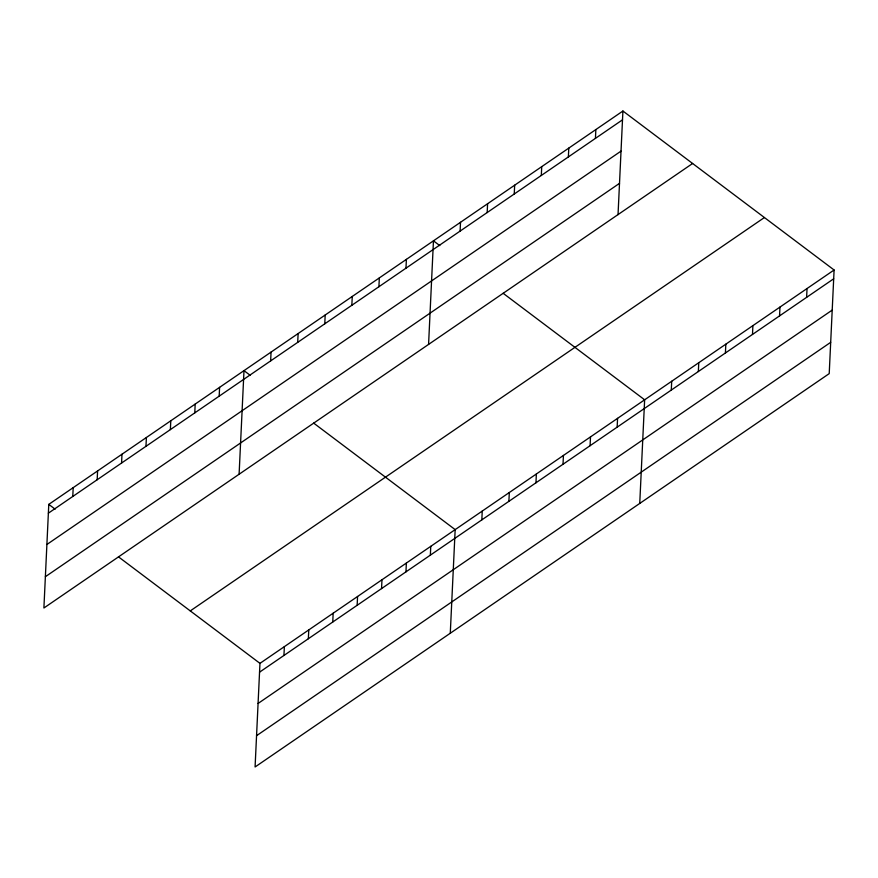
<?xml version="1.0" encoding="UTF-8"?>
<svg xmlns="http://www.w3.org/2000/svg" width="878" height="878" viewBox="0 0 878 878"><rect width="100%" height="100%" fill="white"/><g stroke="black" fill="none" stroke-linecap="round" stroke-linejoin="round"><path stroke-width="1.32" d="M834.1 269.996L259.965 663.362L255.081 766.977L829.216 373.622L834.1 269.996L622.919 111.023L48.784 504.378L43.9 608.004L692.61 163.484M72.775 496.476L73.192 487.663M97.173 479.761L97.59 470.948M121.57 463.046L121.987 454.233M145.978 446.32L146.385 437.507M170.376 429.605L170.793 420.792M194.773 412.89L195.19 404.078M219.182 396.176L219.588 387.363M239.101 474.252L243.996 370.637L250.329 375.411M270.643 360.913L271.061 352.1M297.708 342.365L298.125 333.552M283.945 655.46L284.362 646.647M308.354 638.745L308.771 629.932M324.772 323.817L325.189 315.004M332.751 622.019L333.168 613.206M351.848 305.281L352.254 296.468M357.148 605.304L357.565 596.491M378.912 286.733L379.329 277.92M381.557 588.589L381.963 579.776M405.976 268.185L406.393 259.372M405.954 571.874L406.371 563.061M428.574 344.45L433.458 240.835L439.79 245.599M430.352 555.148L430.769 546.336M460.105 231.101L460.522 222.288M450.282 633.236L455.166 529.621L313.676 423.108M487.18 212.553L487.586 203.74M481.824 519.886L482.241 511.073M514.245 194.005L514.662 185.192M508.889 501.349L509.306 492.536M541.309 175.468L541.726 166.655M535.953 482.801L536.37 473.988M568.373 156.921L568.79 148.108M563.017 464.253L563.435 455.441M595.438 138.373L595.855 129.56M590.082 445.717L590.499 436.904M618.035 214.638L622.919 111.023M617.157 427.169L617.563 418.356M639.744 503.423L644.639 399.808L503.149 293.296M671.286 390.084L671.703 381.271M698.35 371.537L698.767 362.724M725.415 352.989L725.832 344.176M752.49 334.452L752.896 325.639M779.554 315.904L779.971 307.091M806.619 297.357L807.036 288.544M48.367 513.191L622.502 119.836M46.896 544.481L621.031 151.115M45.371 576.714L619.517 183.348M190.274 610.901L764.409 217.535M259.548 672.175L833.683 278.809M258.077 703.465L832.212 310.099M256.552 735.698L830.687 342.332M48.784 504.378L55.116 509.152M118.475 556.85L259.965 663.362"/></g></svg>
